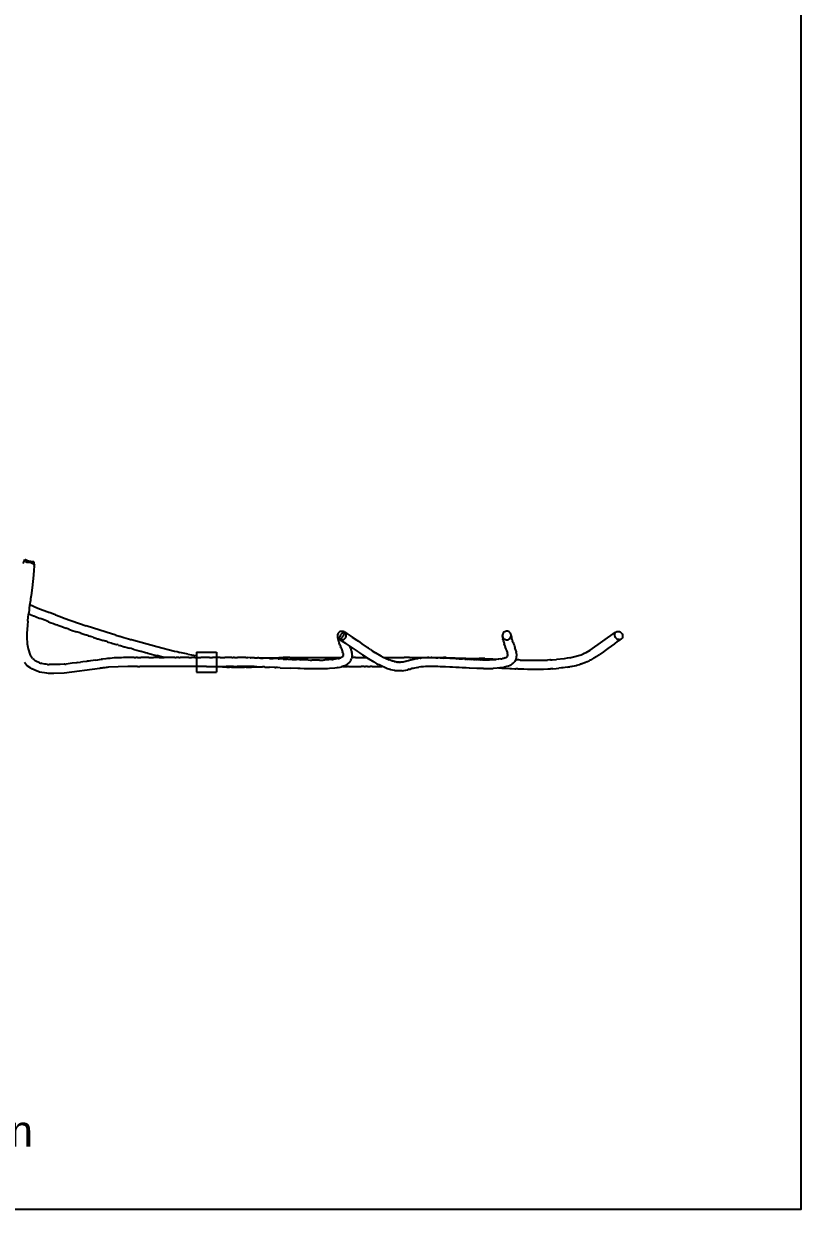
# Model space of a CAD drawing. Header units: millimetres. Extents: x -615 to -131, y -243 to 90.
# Drawn here: x -276.7 to -131.5, y -243.4 to -21.9 of the extents above; entities that cross this region are included whole.
import ezdxf

# ---------------------------------------------------------------- set-up
doc = ezdxf.new("R2010")
doc.units = ezdxf.units.MM
for name, color, linetype in [('BORDER', 7, 'Continuous'), ('HIDDEN', 8, 'Continuous'), ('TEXT', 5, 'Continuous'), ('VISIBLE', 7, 'Continuous')]:
    doc.layers.add(name, color=color, linetype=linetype)

msp = doc.modelspace()

# ---------------------------------------------------------------- linework, layer by layer
at = {"layer": 'BORDER'}
msp.add_lwpolyline([(-615.3, -243.41), (-131.5, -243.41), (-131.5, 89.89), (-615.3, 89.89)], close=True, dxfattribs=at)
at = {"layer": 'HIDDEN'}
for points in [[(-276.4, -122.41), (-276.42, -122.42)], [(-276.42, -122.42), (-276.42, -122.43)], [(-276.42, -122.43), (-276.41, -122.44)], [(-276.42, -122.43), (-276.42, -122.43)], [(-276.41, -122.44), (-276.35, -122.46)], [(-276.34, -122.4), (-276.4, -122.41)], [(-276.35, -122.46), (-276.26, -122.48)], [(-276.25, -122.39), (-276.34, -122.4)], [(-276.26, -122.48), (-276.14, -122.49)], [(-276.13, -122.39), (-276.25, -122.39)], [(-276.14, -122.49), (-275.99, -122.51)], [(-275.98, -122.39), (-276.13, -122.39)], [(-275.99, -122.51), (-275.83, -122.52)], [(-275.81, -122.39), (-275.98, -122.39)], [(-275.83, -122.52), (-275.65, -122.53)], [(-275.77, -122.39), (-275.81, -122.39)], [(-275.69, -122.41), (-275.73, -122.39)], [(-275.51, -122.5), (-275.69, -122.41)], [(-275.65, -122.53), (-275.47, -122.54)], [(-275.34, -122.58), (-275.51, -122.5)], [(-275.47, -122.54), (-275.3, -122.54)], [(-275.18, -122.66), (-275.34, -122.58)], [(-275.3, -122.54), (-275.14, -122.55)], [(-275.03, -122.73), (-275.18, -122.66)], [(-275.14, -122.55), (-275.01, -122.54)], [(-274.91, -122.8), (-275.03, -122.73)], [(-275.01, -122.54), (-274.9, -122.54)], [(-274.81, -122.84), (-274.91, -122.8)], [(-274.9, -122.54), (-274.82, -122.53)], [(-274.82, -122.53), (-274.78, -122.51)], [(-274.78, -122.86), (-274.81, -122.84)], [(-274.78, -122.51), (-274.78, -122.51)], [(-218.12, -136.23), (-218.12, -136.25)], [(-218.12, -136.25), (-218.1, -136.42)], [(-217.8, -136.84), (-217.65, -136.93)], [(-217.76, -136.9), (-217.7, -136.92)], [(-217.7, -136.92), (-217.62, -136.9)], [(-217.65, -136.93), (-217.48, -136.98)], [(-217.62, -136.9), (-217.53, -136.85)], [(-217.53, -136.85), (-217.43, -136.77)], [(-217.48, -136.98), (-217.39, -137)], [(-217.43, -136.77), (-217.32, -136.67)], [(-217.39, -137), (-217.3, -137)], [(-217.32, -136.67), (-217.21, -136.54)], [(-217.3, -137), (-217.13, -136.98)], [(-217.21, -136.54), (-217.11, -136.4)], [(-217.13, -136.98), (-216.96, -136.93)], [(-217.11, -136.4), (-217.01, -136.25)], [(-217.01, -136.25), (-216.93, -136.1)], [(-216.96, -136.93), (-216.8, -136.84)], [(-216.87, -135.55), (-216.93, -135.52)], [(-216.93, -136.1), (-216.86, -135.95)], [(-216.73, -135.65), (-216.87, -135.55)], [(-216.86, -135.95), (-216.82, -135.82)], [(-216.82, -135.55), (-216.84, -135.53)], [(-216.8, -135.61), (-216.82, -135.55)], [(-216.82, -135.82), (-216.8, -135.7)], [(-216.8, -135.7), (-216.8, -135.61)], [(-216.8, -136.84), (-216.67, -136.73)], [(-216.61, -135.78), (-216.73, -135.65)], [(-216.67, -136.73), (-216.57, -136.59)], [(-216.53, -135.93), (-216.61, -135.78)], [(-216.57, -136.59), (-216.51, -136.43)], [(-216.49, -136.09), (-216.53, -135.93)], [(-216.51, -136.43), (-216.48, -136.26)], [(-216.48, -136.2), (-216.49, -136.09)], [(-216.48, -136.26), (-216.48, -136.2)], [(-244.47, -139.3), (-240.73, -139.3)], [(-244.47, -139.3), (-244.47, -143.04)], [(-240.73, -139.3), (-240.73, -143.04)], [(-244.47, -140.34), (-244.47, -141.99)], [(-240.73, -140.34), (-240.73, -141.99)], [(-244.47, -143.04), (-240.73, -143.04)]]:
    msp.add_lwpolyline(points, dxfattribs=at)
at = {"layer": 'VISIBLE'}
for points in [[(-276.84, -122.78), (-276.7, -122.5)], [(-276.7, -122.5), (-276.49, -122.03)], [(-276.49, -122.03), (-276.49, -122.04)], [(-276.49, -122.04), (-276.49, -122.03)], [(-276.49, -122.04), (-276.45, -122.06)], [(-276.45, -122.05), (-276.49, -122.04)], [(-276.39, -122.08), (-276.45, -122.05)], [(-276.45, -122.06), (-276.38, -122.09)], [(-276.29, -122.12), (-276.39, -122.08)], [(-276.38, -122.09), (-276.28, -122.14)], [(-276.17, -122.18), (-276.29, -122.12)], [(-276.28, -122.14), (-276.15, -122.21)], [(-276.02, -122.25), (-276.17, -122.18)], [(-276.15, -122.21), (-276.01, -122.28)], [(-275.86, -122.33), (-276.02, -122.25)], [(-276.01, -122.28), (-275.84, -122.36)], [(-275.73, -122.39), (-275.86, -122.33)], [(-275.84, -122.36), (-275.67, -122.44)], [(-275.64, -122.4), (-275.77, -122.39)], [(-275.67, -122.44), (-275.49, -122.53)], [(-275.46, -122.41), (-275.64, -122.4)], [(-275.49, -122.53), (-275.32, -122.61)], [(-275.29, -122.42), (-275.46, -122.41)], [(-275.32, -122.61), (-275.16, -122.69)], [(-275.13, -122.43), (-275.29, -122.42)], [(-275.16, -122.69), (-275.03, -122.75)], [(-275, -122.45), (-275.13, -122.43)], [(-275.03, -122.75), (-274.92, -122.8)], [(-274.89, -122.47), (-275, -122.45)], [(-274.92, -122.8), (-274.82, -122.85)], [(-274.83, -124.02), (-274.9, -124.92)], [(-274.82, -122.48), (-274.89, -122.47)], [(-274.79, -123.27), (-274.83, -124.02)], [(-274.78, -122.5), (-274.82, -122.48)], [(-274.82, -122.85), (-274.75, -122.88)], [(-274.74, -122.96), (-274.79, -123.06)], [(-274.79, -123.06), (-274.79, -123.17)], [(-274.79, -123.27), (-274.79, -123.17)], [(-274.78, -122.51), (-274.78, -122.5)], [(-274.78, -122.86), (-274.78, -122.51)], [(-274.74, -122.88), (-274.78, -122.86)], [(-274.75, -122.88), (-274.71, -122.9)], [(-274.71, -122.9), (-274.74, -122.88)], [(-274.74, -122.96), (-274.71, -122.9)], [(-274.71, -122.9), (-274.71, -122.9)], [(-274.71, -122.9), (-274.71, -122.9)], [(-274.9, -124.92), (-275.16, -127.3)], [(-275.16, -127.3), (-275.36, -128.75)], [(-275.62, -130.6), (-275.68, -131.03)], [(-275.57, -130.29), (-275.62, -130.6)], [(-275.59, -130.43), (-274.07, -131.08)], [(-275.52, -129.89), (-275.57, -130.29)], [(-275.49, -129.72), (-275.52, -129.89)], [(-275.44, -129.35), (-275.49, -129.72)], [(-275.36, -128.75), (-275.44, -129.35)], [(-275.98, -133.51), (-275.89, -132.74)], [(-275.89, -132.74), (-275.8, -131.97)], [(-275.82, -132.14), (-275.61, -132.23)], [(-275.73, -131.44), (-275.8, -131.97)], [(-275.68, -131.03), (-275.73, -131.44)], [(-275.61, -132.23), (-275.5, -132.28)], [(-275.5, -132.28), (-274.92, -132.51)], [(-274.92, -132.51), (-274.81, -132.56)], [(-274.81, -132.56), (-274.52, -132.68)], [(-274.52, -132.68), (-274.4, -132.72)], [(-274.4, -132.72), (-273.82, -132.96)], [(-274.07, -131.08), (-271.89, -131.94)], [(-271.59, -132.06), (-271.89, -131.94)], [(-271.19, -132.21), (-271.59, -132.06)], [(-270.78, -132.36), (-271.19, -132.21)], [(-270.78, -132.36), (-269.95, -132.67)], [(-269.95, -132.67), (-269.15, -132.97)], [(-276.05, -134.3), (-276.13, -135.81)], [(-275.98, -133.51), (-276.05, -134.3)], [(-273.82, -132.96), (-273.6, -133.05)], [(-273.27, -133.18), (-273.6, -133.05)], [(-272.79, -133.36), (-273.27, -133.18)], [(-272.47, -133.49), (-272.79, -133.36)], [(-272.08, -133.63), (-272.47, -133.49)], [(-272.08, -133.63), (-271.58, -133.83)], [(-271.58, -133.83), (-271.14, -133.99)], [(-271.14, -133.99), (-270.91, -134.08)], [(-270.91, -134.08), (-270.58, -134.2)], [(-270.34, -134.29), (-270.58, -134.2)], [(-270.34, -134.29), (-269.78, -134.49)], [(-269.78, -134.49), (-269.3, -134.67)], [(-269.3, -134.67), (-268.88, -134.82)], [(-269.15, -132.97), (-265.05, -134.39)], [(-268.3, -135.02), (-268.88, -134.82)], [(-268.3, -135.02), (-267.65, -135.25)], [(-261.32, -135.6), (-265.05, -134.39)], [(-276.13, -135.81), (-276.14, -136.54)], [(-276.14, -136.54), (-276.07, -137.78)], [(-267.65, -135.25), (-266.88, -135.52)], [(-266.42, -135.67), (-266.88, -135.52)], [(-266.09, -135.79), (-266.42, -135.67)], [(-266.09, -135.79), (-265.53, -135.97)], [(-265.53, -135.97), (-265.21, -136.08)], [(-264.64, -136.27), (-265.21, -136.08)], [(-264.64, -136.27), (-264.44, -136.33)], [(-264.23, -136.4), (-264.44, -136.33)], [(-263.84, -136.53), (-264.23, -136.4)], [(-263.74, -136.56), (-263.84, -136.53)], [(-263.74, -136.56), (-263.64, -136.59)], [(-263.64, -136.59), (-263.24, -136.72)], [(-263.24, -136.72), (-263.14, -136.75)], [(-263.14, -136.75), (-262.94, -136.82)], [(-262.94, -136.82), (-262.85, -136.85)], [(-262.85, -136.85), (-262.26, -137.03)], [(-262.26, -137.03), (-261.9, -137.14)], [(-261.5, -137.27), (-261.9, -137.14)], [(-261.41, -137.29), (-261.5, -137.27)], [(-261.11, -137.39), (-261.41, -137.29)], [(-259.51, -136.14), (-261.32, -135.6)], [(-259.51, -136.14), (-258.88, -136.33)], [(-258.88, -136.33), (-258.78, -136.36)], [(-258.78, -136.36), (-258.06, -136.57)], [(-258.06, -136.57), (-257.17, -136.82)], [(-257.17, -136.82), (-256.78, -136.93)], [(-256.78, -136.93), (-256.59, -136.98)], [(-256.59, -136.98), (-251.89, -138.24)], [(-218.11, -136.08), (-218.12, -136.23)], [(-218.12, -136.23), (-218.11, -136.51)], [(-218.06, -135.92), (-218.11, -136.08)], [(-218.11, -136.51), (-218.05, -136.86)], [(-218.1, -136.42), (-218.03, -136.58)], [(-217.98, -135.77), (-218.06, -135.92)], [(-218.05, -136.86), (-218, -137.06)], [(-218.03, -136.58), (-217.93, -136.72)], [(-218, -137.06), (-217.93, -137.32)], [(-217.86, -135.64), (-217.98, -135.77)], [(-217.93, -136.72), (-217.8, -136.84)], [(-217.93, -137.32), (-217.83, -137.59)], [(-217.72, -135.54), (-217.86, -135.64)], [(-217.8, -136.67), (-217.81, -136.78)], [(-217.81, -136.78), (-217.79, -136.85)], [(-217.76, -136.55), (-217.8, -136.67)], [(-217.8, -136.84), (-217.8, -136.84)], [(-217.79, -136.85), (-217.78, -136.88)], [(-217.78, -136.88), (-217.76, -136.9)], [(-217.71, -136.4), (-217.76, -136.55)], [(-217.76, -136.9), (-217.76, -136.9)], [(-217.75, -136.91), (-217.76, -136.9)], [(-217.74, -136.93), (-217.75, -136.91)], [(-217.74, -136.93), (-216.64, -137.64)], [(-217.56, -135.47), (-217.72, -135.54)], [(-217.63, -136.25), (-217.71, -136.4)], [(-217.54, -136.1), (-217.63, -136.25)], [(-217.38, -135.44), (-217.56, -135.47)], [(-217.44, -135.96), (-217.54, -136.1)], [(-217.33, -135.82), (-217.44, -135.96)], [(-217.21, -135.44), (-217.38, -135.44)], [(-217.22, -135.71), (-217.33, -135.82)], [(-217.12, -135.61), (-217.22, -135.71)], [(-217.03, -135.47), (-217.21, -135.44)], [(-217.02, -135.55), (-217.12, -135.61)], [(-216.93, -135.52), (-217.03, -135.47)], [(-216.94, -135.52), (-217.02, -135.55)], [(-216.87, -135.52), (-216.94, -135.52)], [(-216.84, -135.53), (-216.87, -135.52)], [(-216.84, -135.53), (-216.37, -135.84)], [(-216.37, -135.84), (-216.02, -136.07)], [(-216.02, -136.07), (-215.64, -136.33)], [(-215.64, -136.33), (-215.37, -136.51)], [(-215.37, -136.51), (-214.5, -137.1)], [(-214.5, -137.1), (-214.22, -137.3)], [(-214.22, -137.3), (-213.97, -137.47)], [(-187.31, -136.06), (-187.32, -136.24)], [(-187.32, -136.24), (-187.3, -136.4)], [(-187.32, -136.41), (-187.32, -136.24)], [(-187.32, -136.41), (-187.28, -136.71)], [(-187.25, -135.9), (-187.31, -136.06)], [(-187.3, -136.4), (-187.25, -136.56)], [(-187.28, -136.71), (-187.27, -136.77)], [(-187.27, -136.77), (-187.23, -136.96)], [(-187.16, -135.75), (-187.25, -135.9)], [(-187.25, -136.56), (-187.15, -136.71)], [(-187.21, -137.04), (-187.23, -136.96)], [(-187.21, -137.04), (-187.2, -137.09)], [(-187.2, -137.09), (-187.16, -137.26)], [(-187.04, -135.62), (-187.16, -135.75)], [(-187.14, -137.33), (-187.16, -137.26)], [(-187.15, -136.71), (-187.03, -136.83)], [(-186.89, -135.52), (-187.04, -135.62)], [(-187.03, -136.83), (-186.88, -136.92)], [(-186.73, -135.46), (-186.89, -135.52)], [(-186.88, -136.92), (-186.72, -136.98)], [(-186.55, -135.43), (-186.73, -135.46)], [(-186.72, -136.98), (-186.54, -137.01)], [(-186.37, -135.43), (-186.55, -135.43)], [(-186.54, -137.01), (-186.36, -137)], [(-186.2, -135.47), (-186.37, -135.43)], [(-186.36, -137), (-186.19, -136.95)], [(-186.04, -135.55), (-186.2, -135.47)], [(-186.19, -136.95), (-186.11, -136.91)], [(-186.11, -136.91), (-186.03, -136.86)], [(-185.91, -135.66), (-186.04, -135.55)], [(-186.03, -136.86), (-185.9, -136.75)], [(-185.8, -135.79), (-185.91, -135.66)], [(-185.9, -136.75), (-185.79, -136.61)], [(-185.72, -135.94), (-185.8, -135.79)], [(-185.79, -136.61), (-185.72, -136.45)], [(-185.68, -136.11), (-185.72, -135.94)], [(-185.72, -136.45), (-185.68, -136.28)], [(-185.68, -136.2), (-185.68, -136.11)], [(-185.68, -136.28), (-185.68, -136.2)], [(-185.68, -136.22), (-185.68, -136.2)], [(-185.68, -136.22), (-185.67, -136.34)], [(-185.67, -136.34), (-185.65, -136.48)], [(-185.65, -136.48), (-185.63, -136.6)], [(-185.65, -136.48), (-185.65, -136.48)], [(-185.63, -136.6), (-185.54, -136.93)], [(-185.54, -136.93), (-185.43, -137.23)], [(-185.38, -137.39), (-185.43, -137.23)], [(-170.95, -138.97), (-166.2, -135.62)], [(-166.34, -136.09), (-166.32, -135.93)], [(-166.32, -136.26), (-166.34, -136.09)], [(-166.32, -135.93), (-166.27, -135.78)], [(-166.27, -136.43), (-166.32, -136.26)], [(-166.27, -135.78), (-166.18, -135.66)], [(-166.19, -136.59), (-166.27, -136.43)], [(-166.2, -135.62), (-166.17, -135.6)], [(-166.08, -136.73), (-166.19, -136.59)], [(-166.18, -135.66), (-166.14, -135.6)], [(-166.17, -135.6), (-166.14, -135.58)], [(-166.14, -135.6), (-166.08, -135.54)], [(-166.14, -135.58), (-166.11, -135.56)], [(-166.11, -135.56), (-166.05, -135.52)], [(-166.08, -135.54), (-166.05, -135.52)], [(-165.94, -136.84), (-166.08, -136.73)], [(-166.05, -135.52), (-165.95, -135.47)], [(-165.95, -135.47), (-165.8, -135.44)], [(-165.79, -136.93), (-165.94, -136.84)], [(-165.6, -137.19), (-165.93, -137.42)], [(-165.8, -135.44), (-165.64, -135.44)], [(-165.64, -136.98), (-165.79, -136.93)], [(-165.64, -135.44), (-165.48, -135.47)], [(-165.48, -137), (-165.64, -136.98)], [(-165.6, -137.19), (-165.34, -137.03)], [(-165.48, -135.47), (-165.33, -135.54)], [(-165.32, -136.98), (-165.48, -137)], [(-165.34, -137.03), (-165.15, -136.91)], [(-165.33, -135.54), (-165.19, -135.65)], [(-165.18, -136.93), (-165.32, -136.98)], [(-165.19, -135.65), (-165.06, -135.78)], [(-165.15, -136.91), (-165.18, -136.93)], [(-165.06, -136.84), (-165.15, -136.91)], [(-165.06, -135.78), (-164.97, -135.92)], [(-164.96, -136.72), (-165.06, -136.84)], [(-164.97, -135.92), (-164.9, -136.09)], [(-164.9, -136.58), (-164.96, -136.72)], [(-164.9, -136.09), (-164.86, -136.26)], [(-164.86, -136.42), (-164.9, -136.58)], [(-164.86, -136.26), (-164.86, -136.42)], [(-276.07, -137.78), (-275.92, -138.72)], [(-275.92, -138.72), (-275.52, -139.89)], [(-261.11, -137.39), (-260.94, -137.44)], [(-260.94, -137.44), (-260.42, -137.59)], [(-260.42, -137.59), (-260.26, -137.64)], [(-260.26, -137.64), (-259.62, -137.83)], [(-259.62, -137.83), (-259.4, -137.9)], [(-259.4, -137.9), (-259.34, -137.91)], [(-259.15, -137.97), (-259.34, -137.91)], [(-259.06, -137.99), (-259.15, -137.97)], [(-259.06, -137.99), (-258.79, -138.07)], [(-258.79, -138.07), (-258.68, -138.1)], [(-258.68, -138.1), (-257.95, -138.31)], [(-257.95, -138.31), (-257.83, -138.34)], [(-257.83, -138.34), (-257.38, -138.47)], [(-257.38, -138.47), (-257.23, -138.51)], [(-257.23, -138.51), (-256.91, -138.6)], [(-256.68, -138.66), (-256.91, -138.6)], [(-256.36, -138.75), (-256.68, -138.66)], [(-256.15, -138.81), (-256.36, -138.75)], [(-256.15, -138.81), (-255.58, -138.96)], [(-255.58, -138.96), (-255.14, -139.08)], [(-255.14, -139.08), (-254.93, -139.14)], [(-254.93, -139.14), (-254.8, -139.17)], [(-254.8, -139.17), (-253.99, -139.39)], [(-253.99, -139.39), (-253.7, -139.47)], [(-253.7, -139.47), (-253.55, -139.51)], [(-253.55, -139.51), (-253.14, -139.62)], [(-251.89, -138.24), (-248.59, -139.11)], [(-248.59, -139.11), (-248.08, -139.23)], [(-248.08, -139.23), (-247.57, -139.36)], [(-246.35, -139.63), (-247.57, -139.36)], [(-244.47, -139.3), (-240.73, -139.3)], [(-244.47, -139.3), (-244.47, -140.34)], [(-240.73, -139.3), (-240.73, -140.34)], [(-217.69, -137.96), (-217.83, -137.59)], [(-217.69, -137.96), (-217.64, -138.07)], [(-217.64, -138.07), (-217.63, -138.11)], [(-217.63, -138.11), (-217.55, -138.29)], [(-217.55, -138.29), (-217.54, -138.31)], [(-217.54, -138.31), (-217.54, -138.32)], [(-217.48, -138.45), (-217.54, -138.32)], [(-217.48, -138.45), (-217.42, -138.6)], [(-217.42, -138.6), (-217.31, -138.88)], [(-217.31, -138.88), (-217.24, -139.06)], [(-217.24, -139.06), (-217.16, -139.28)], [(-217.11, -139.48), (-217.16, -139.28)], [(-217.11, -139.48), (-217.1, -139.51)], [(-217.1, -139.51), (-217.08, -139.59)], [(-214.23, -139.29), (-216.64, -137.64)], [(-215.73, -138.39), (-215.8, -138.22)], [(-215.69, -138.49), (-215.73, -138.39)], [(-215.64, -138.64), (-215.69, -138.49)], [(-215.64, -138.64), (-215.58, -138.8)], [(-215.49, -139.15), (-215.58, -138.8)], [(-215.49, -139.15), (-215.48, -139.18)], [(-215.48, -139.18), (-215.44, -139.4)], [(-215.43, -139.46), (-215.44, -139.4)], [(-215.43, -139.46), (-215.42, -139.53)], [(-215.41, -139.64), (-215.42, -139.53)], [(-214.23, -139.29), (-214.23, -139.29)], [(-214.22, -139.3), (-214.23, -139.29)], [(-214.22, -139.3), (-214.22, -139.3)], [(-214.22, -139.3), (-214.22, -139.3)], [(-214.21, -139.31), (-214.22, -139.3)], [(-214.2, -139.32), (-214.21, -139.31)], [(-214.2, -139.32), (-213.43, -139.83)], [(-213.97, -137.47), (-213.55, -137.76)], [(-213.55, -137.76), (-212.57, -138.43)], [(-212.33, -138.59), (-212.57, -138.43)], [(-211.98, -138.82), (-212.33, -138.59)], [(-211.98, -138.82), (-211.62, -139.05)], [(-211.62, -139.05), (-211.14, -139.36)], [(-211.14, -139.36), (-211.11, -139.38)], [(-211.11, -139.38), (-210.04, -140.01)], [(-187.14, -137.33), (-187.02, -137.69)], [(-187.02, -137.69), (-186.98, -137.79)], [(-186.88, -138.07), (-186.98, -137.79)], [(-186.85, -138.14), (-186.88, -138.07)], [(-186.85, -138.14), (-186.78, -138.32)], [(-186.74, -138.43), (-186.78, -138.32)], [(-186.62, -138.75), (-186.74, -138.43)], [(-186.52, -139.04), (-186.62, -138.75)], [(-186.5, -139.11), (-186.52, -139.04)], [(-186.5, -139.11), (-186.37, -139.57)], [(-185.33, -137.5), (-185.38, -137.39)], [(-185.33, -137.5), (-185.26, -137.69)], [(-185.26, -137.69), (-185.22, -137.8)], [(-185.22, -137.8), (-185.08, -138.16)], [(-185.08, -138.16), (-184.97, -138.48)], [(-184.78, -139.14), (-184.97, -138.48)], [(-184.78, -139.14), (-184.74, -139.37)], [(-184.7, -139.65), (-184.74, -139.37)], [(-172.06, -139.56), (-171.96, -139.52)], [(-171.96, -139.52), (-171.84, -139.46)], [(-171.84, -139.46), (-171.74, -139.41)], [(-171.74, -139.41), (-171.7, -139.39)], [(-171.7, -139.39), (-170.95, -138.97)], [(-168.44, -139.25), (-169.23, -139.82)], [(-168.14, -139.04), (-168.44, -139.25)], [(-167.63, -138.65), (-168.14, -139.04)], [(-166.99, -138.18), (-167.63, -138.65)], [(-166.4, -137.74), (-166.99, -138.18)], [(-166.25, -137.64), (-166.4, -137.74)], [(-165.93, -137.42), (-166.25, -137.64)], [(-276.2, -141.73), (-276.56, -141.27)], [(-276.15, -141.78), (-276.2, -141.73)], [(-275.13, -140.46), (-275.52, -139.89)], [(-275.1, -140.5), (-275.13, -140.46)], [(-275.1, -140.5), (-274.87, -140.71)], [(-274.57, -140.93), (-274.87, -140.71)], [(-274.48, -140.98), (-274.57, -140.93)], [(-274.23, -141.12), (-274.48, -140.98)], [(-274.05, -141.2), (-274.23, -141.12)], [(-273.78, -141.31), (-274.05, -141.2)], [(-273.78, -141.31), (-273.6, -141.37)], [(-273.6, -141.37), (-273.53, -141.39)], [(-273.4, -141.43), (-273.53, -141.39)], [(-273.07, -141.51), (-273.4, -141.43)], [(-272.81, -141.55), (-273.07, -141.51)], [(-272.56, -141.59), (-272.81, -141.55)], [(-272.3, -141.62), (-272.56, -141.59)], [(-272.3, -141.62), (-272.1, -141.63)], [(-272.1, -141.63), (-272, -141.64)], [(-271.65, -141.66), (-272, -141.64)], [(-271.45, -141.66), (-271.65, -141.66)], [(-271.05, -141.66), (-271.45, -141.66)], [(-270.33, -141.65), (-271.05, -141.66)], [(-269.95, -141.63), (-270.33, -141.65)], [(-269.19, -141.58), (-269.95, -141.63)], [(-269.05, -141.56), (-269.19, -141.58)], [(-269.05, -141.56), (-268.79, -141.54)], [(-267.65, -141.41), (-268.79, -141.54)], [(-266.9, -141.32), (-267.65, -141.41)], [(-266.61, -141.28), (-266.9, -141.32)], [(-266.61, -141.28), (-266.15, -141.21)], [(-265.71, -141.15), (-266.15, -141.21)], [(-264.94, -141.04), (-265.71, -141.15)], [(-264.8, -141.02), (-264.94, -141.04)], [(-264.58, -140.99), (-264.8, -141.02)], [(-264.26, -140.94), (-264.58, -140.99)], [(-263.78, -140.87), (-264.26, -140.94)], [(-263.24, -140.8), (-263.78, -140.87)], [(-263.24, -140.8), (-262.23, -140.66)], [(-262.15, -140.65), (-262.23, -140.66)], [(-262.15, -140.65), (-261.99, -140.63)], [(-261.41, -140.56), (-261.99, -140.63)], [(-261.06, -140.52), (-261.41, -140.56)], [(-260.59, -140.48), (-261.06, -140.52)], [(-259.83, -140.41), (-260.59, -140.48)], [(-259, -140.37), (-259.83, -140.41)], [(-258.48, -140.36), (-259, -140.37)], [(-258.1, -140.35), (-258.48, -140.36)], [(-257.42, -140.34), (-258.1, -140.35)], [(-257.3, -140.34), (-257.42, -140.34)], [(-257.24, -140.34), (-257.3, -140.34)], [(-257.08, -140.34), (-257.24, -140.34)], [(-256.65, -140.34), (-257.08, -140.34)], [(-256.47, -140.34), (-256.65, -140.34)], [(-256.1, -140.34), (-256.47, -140.34)], [(-256.1, -140.34), (-255.78, -140.34)], [(-255.49, -140.34), (-255.78, -140.34)], [(-255.49, -140.34), (-255.08, -140.34)], [(-255.08, -140.34), (-254.86, -140.34)], [(-254.45, -140.34), (-254.86, -140.34)], [(-254.27, -140.34), (-254.45, -140.34)], [(-254.16, -140.34), (-254.27, -140.34)], [(-253.9, -140.34), (-254.16, -140.34)], [(-253.58, -140.34), (-253.9, -140.34)], [(-253.33, -140.34), (-253.58, -140.34)], [(-253.33, -140.34), (-253.11, -140.34)], [(-253.14, -139.62), (-252.16, -139.87)], [(-253.11, -140.34), (-252.79, -140.34)], [(-252.79, -140.34), (-252.47, -140.34)], [(-252.01, -140.34), (-252.47, -140.34)], [(-252.16, -139.87), (-251.8, -139.97)], [(-251.45, -140.34), (-252.01, -140.34)], [(-251.41, -140.08), (-251.8, -139.97)], [(-251.45, -140.34), (-250.52, -140.34)], [(-250.41, -140.34), (-251.41, -140.08)], [(-250.31, -140.34), (-250.52, -140.34)], [(-250.19, -140.34), (-250.31, -140.34)], [(-249.78, -140.34), (-250.19, -140.34)], [(-249.11, -140.34), (-249.78, -140.34)], [(-248.95, -140.34), (-249.11, -140.34)], [(-248.69, -140.34), (-248.95, -140.34)], [(-248.53, -140.34), (-248.69, -140.34)], [(-248.53, -140.34), (-248.27, -140.34)], [(-248.14, -140.34), (-248.27, -140.34)], [(-247.92, -140.34), (-248.14, -140.34)], [(-247.76, -140.34), (-247.92, -140.34)], [(-247.76, -140.34), (-247.5, -140.34)], [(-247.09, -140.34), (-247.5, -140.34)], [(-246.83, -140.34), (-247.09, -140.34)], [(-246.52, -140.34), (-246.83, -140.34)], [(-246.03, -140.34), (-246.52, -140.34)], [(-246.08, -139.69), (-246.35, -139.63)], [(-246.08, -139.69), (-245.42, -139.82)], [(-245.87, -140.34), (-246.03, -140.34)], [(-245.87, -140.34), (-245.37, -140.34)], [(-245.42, -139.82), (-244.96, -139.9)], [(-245.21, -140.34), (-245.37, -140.34)], [(-244.77, -140.34), (-245.21, -140.34)], [(-244.96, -139.9), (-244.47, -139.97)], [(-244.77, -140.34), (-244.49, -140.34)], [(-244.49, -140.34), (-244.22, -140.34)], [(-244.22, -140.34), (-243.77, -140.34)], [(-243.77, -140.34), (-243.63, -140.34)], [(-243.18, -140.34), (-243.63, -140.34)], [(-243.04, -140.34), (-243.18, -140.34)], [(-242.75, -140.34), (-243.04, -140.34)], [(-242.26, -140.34), (-242.75, -140.34)], [(-242.05, -140.34), (-242.26, -140.34)], [(-242.05, -140.34), (-241.56, -140.34)], [(-241.56, -140.34), (-241.48, -140.34)], [(-241.38, -140.34), (-241.48, -140.34)], [(-241.2, -140.34), (-241.38, -140.34)], [(-240.92, -140.34), (-241.2, -140.34)], [(-240.57, -140.34), (-240.92, -140.34)], [(-240.29, -140.34), (-240.57, -140.34)], [(-240.05, -140.34), (-240.29, -140.34)], [(-240.05, -140.34), (-239.65, -140.34)], [(-239.65, -140.34), (-239.46, -140.34)], [(-239.46, -140.34), (-239.16, -140.34)], [(-239.01, -140.34), (-239.16, -140.34)], [(-238.5, -140.34), (-239.01, -140.34)], [(-238.36, -140.34), (-238.5, -140.34)], [(-237.85, -140.34), (-238.36, -140.34)], [(-237.85, -140.34), (-237.58, -140.34)], [(-237.36, -140.34), (-237.58, -140.34)], [(-237.36, -140.34), (-236.87, -140.34)], [(-236.87, -140.34), (-236.8, -140.34)], [(-236.57, -140.34), (-236.8, -140.34)], [(-236.21, -140.34), (-236.57, -140.34)], [(-235.94, -140.34), (-236.21, -140.34)], [(-235.62, -140.35), (-235.94, -140.34)], [(-235.34, -140.35), (-235.62, -140.35)], [(-235.24, -140.35), (-235.34, -140.35)], [(-235.24, -140.35), (-235.06, -140.35)], [(-235.06, -140.35), (-234.84, -140.35)], [(-234.43, -140.36), (-234.84, -140.35)], [(-234.39, -140.36), (-234.43, -140.36)], [(-234.39, -140.36), (-234.31, -140.36)], [(-234.14, -140.37), (-234.31, -140.36)], [(-233.82, -140.37), (-234.14, -140.37)], [(-233.6, -140.38), (-233.82, -140.37)], [(-233.6, -140.38), (-233.07, -140.4)], [(-232.83, -140.4), (-233.07, -140.4)], [(-232.83, -140.4), (-232.5, -140.42)], [(-232.67, -140.41), (-231.67, -140.39)], [(-232.5, -140.42), (-232.17, -140.43)], [(-232.17, -140.43), (-232.06, -140.43)], [(-232.06, -140.43), (-231.98, -140.44)], [(-231.88, -140.44), (-231.98, -140.44)], [(-231.45, -140.46), (-231.88, -140.44)], [(-231.67, -140.39), (-229.08, -140.34)], [(-230.8, -140.49), (-231.45, -140.46)], [(-230.8, -140.49), (-230.16, -140.52)], [(-229.73, -140.54), (-230.16, -140.52)], [(-229.22, -140.56), (-229.73, -140.54)], [(-229.22, -140.56), (-228.99, -140.57)], [(-229.08, -140.34), (-228.84, -140.34)], [(-228.76, -140.58), (-228.99, -140.57)], [(-228.84, -140.34), (-228.29, -140.33)], [(-228.25, -140.61), (-228.76, -140.58)], [(-227.78, -140.33), (-228.29, -140.33)], [(-228.25, -140.61), (-228.14, -140.61)], [(-228.14, -140.61), (-227.5, -140.64)], [(-227.03, -140.33), (-227.78, -140.33)], [(-227.42, -140.65), (-227.5, -140.64)], [(-227.35, -140.65), (-227.42, -140.65)], [(-227.35, -140.65), (-226.6, -140.68)], [(-227.03, -140.33), (-226.63, -140.32)], [(-226.63, -140.32), (-224.99, -140.33)], [(-226.6, -140.68), (-225.8, -140.72)], [(-225.16, -140.74), (-225.8, -140.72)], [(-225.16, -140.74), (-225.07, -140.75)], [(-224.45, -140.77), (-225.07, -140.75)], [(-224.99, -140.33), (-224.52, -140.33)], [(-224.52, -140.33), (-221.43, -140.34)], [(-224.33, -140.77), (-224.45, -140.77)], [(-223.89, -140.78), (-224.33, -140.77)], [(-223.63, -140.79), (-223.89, -140.78)], [(-223.63, -140.79), (-223.24, -140.8)], [(-223.24, -140.8), (-222.94, -140.8)], [(-222.85, -140.81), (-222.94, -140.8)], [(-222.45, -140.81), (-222.85, -140.81)], [(-222.21, -140.81), (-222.45, -140.81)], [(-221.88, -140.81), (-222.21, -140.81)], [(-221.48, -140.81), (-221.88, -140.81)], [(-221.48, -140.81), (-221.34, -140.81)], [(-221.43, -140.34), (-217.47, -140.34)], [(-221.34, -140.81), (-220.96, -140.8)], [(-220.96, -140.8), (-220.83, -140.8)], [(-220.83, -140.8), (-220.7, -140.79)], [(-220.7, -140.79), (-220.51, -140.79)], [(-220.27, -140.78), (-220.51, -140.79)], [(-219.95, -140.76), (-220.27, -140.78)], [(-219.72, -140.75), (-219.95, -140.76)], [(-219.36, -140.72), (-219.72, -140.75)], [(-219.15, -140.7), (-219.36, -140.72)], [(-219.15, -140.7), (-219.02, -140.68)], [(-219.02, -140.68), (-218.9, -140.67)], [(-218.83, -140.66), (-218.9, -140.67)], [(-218.53, -140.62), (-218.83, -140.66)], [(-218.33, -140.59), (-218.53, -140.62)], [(-218.04, -140.53), (-218.33, -140.59)], [(-218.04, -140.53), (-217.84, -140.48)], [(-217.84, -140.48), (-217.72, -140.44)], [(-217.72, -140.44), (-217.59, -140.4)], [(-217.49, -140.36), (-217.59, -140.4)], [(-217.43, -140.33), (-217.49, -140.36)], [(-217.39, -140.31), (-217.43, -140.33)], [(-217.39, -140.31), (-217.32, -140.27)], [(-217.27, -140.24), (-217.32, -140.27)], [(-217.16, -140.15), (-217.27, -140.24)], [(-217.16, -140.15), (-217.14, -140.13)], [(-217.14, -140.13), (-217.12, -140.1)], [(-217.12, -140.1), (-217.1, -140.07)], [(-217.1, -140.07), (-217.09, -140.06)], [(-217.08, -140.03), (-217.09, -140.05)], [(-217.09, -140.06), (-217.09, -140.05)], [(-217.08, -139.59), (-217.08, -139.63)], [(-217.08, -139.63), (-217.06, -139.71)], [(-217.08, -140.03), (-217.07, -140.01)], [(-217.08, -140.03), (-217.08, -140.03)], [(-217.06, -139.99), (-217.07, -140.01)], [(-217.06, -139.71), (-217.06, -139.73)], [(-217.06, -139.73), (-217.06, -139.76)], [(-217.06, -139.76), (-217.05, -139.85)], [(-217.05, -139.92), (-217.06, -139.98)], [(-217.06, -139.98), (-217.06, -139.99)], [(-217.05, -139.88), (-217.05, -139.85)], [(-217.05, -139.92), (-217.05, -139.88)], [(-216.83, -141.87), (-216.58, -141.74)], [(-216.32, -141.58), (-216.58, -141.74)], [(-216.23, -141.52), (-216.32, -141.58)], [(-215.92, -141.24), (-216.23, -141.52)], [(-215.92, -141.24), (-215.83, -141.13)], [(-215.83, -141.13), (-215.71, -140.96)], [(-215.63, -140.83), (-215.71, -140.96)], [(-215.63, -140.83), (-215.52, -140.57)], [(-215.45, -140.33), (-215.52, -140.57)], [(-215.43, -140.22), (-215.45, -140.33)], [(-214.75, -140.34), (-215.45, -140.34)], [(-215.4, -139.9), (-215.43, -140.22)], [(-215.4, -139.79), (-215.41, -139.64)], [(-215.4, -139.9), (-215.4, -139.79)], [(-214.75, -140.34), (-214.38, -140.34)], [(-214.38, -140.34), (-213.11, -140.34)], [(-213.43, -139.83), (-212.38, -140.52)], [(-213.11, -140.34), (-212.66, -140.34)], [(-212.38, -140.52), (-211.36, -141.15)], [(-211.36, -141.15), (-210.77, -141.49)], [(-210.77, -141.49), (-210.54, -141.61)], [(-210.34, -141.72), (-210.54, -141.61)], [(-210.34, -141.72), (-210.34, -141.72)], [(-210.34, -141.72), (-210.34, -141.72)], [(-209.86, -141.95), (-210.34, -141.72)], [(-210.04, -140.01), (-209.58, -140.25)], [(-209.58, -140.25), (-209.14, -140.47)], [(-209.4, -140.34), (-207.16, -140.34)], [(-209.14, -140.47), (-208.45, -140.77)], [(-207.96, -140.95), (-208.45, -140.77)], [(-207.96, -140.95), (-207.93, -140.96)], [(-207.91, -140.97), (-207.93, -140.96)], [(-207.78, -141.01), (-207.91, -140.97)], [(-207.72, -141.03), (-207.78, -141.01)], [(-207.72, -141.03), (-207.7, -141.03)], [(-207.68, -141.03), (-207.7, -141.03)], [(-207.62, -141.05), (-207.68, -141.03)], [(-207.54, -141.07), (-207.62, -141.05)], [(-207.54, -141.07), (-207.5, -141.08)], [(-207.42, -141.1), (-207.5, -141.08)], [(-207.42, -141.1), (-207.33, -141.12)], [(-207.3, -141.13), (-207.33, -141.12)], [(-207.29, -141.13), (-207.3, -141.13)], [(-207.24, -141.14), (-207.29, -141.13)], [(-207.17, -141.15), (-207.24, -141.14)], [(-207.17, -141.15), (-207.12, -141.16)], [(-207.16, -140.34), (-206.8, -140.34)], [(-207.07, -141.17), (-207.12, -141.16)], [(-207.07, -141.17), (-207, -141.17)], [(-206.96, -141.18), (-207, -141.17)], [(-206.93, -141.18), (-206.96, -141.18)], [(-206.91, -141.18), (-206.93, -141.18)], [(-206.87, -141.19), (-206.91, -141.18)], [(-206.87, -141.19), (-206.79, -141.19)], [(-206.8, -140.34), (-206.27, -140.34)], [(-206.76, -141.19), (-206.79, -141.19)], [(-206.71, -141.19), (-206.76, -141.19)], [(-206.67, -141.2), (-206.71, -141.19)], [(-206.64, -141.2), (-206.67, -141.2)], [(-206.64, -141.2), (-206.59, -141.2)], [(-206.57, -141.19), (-206.59, -141.2)], [(-206.57, -141.19), (-206.48, -141.19)], [(-206.46, -141.19), (-206.48, -141.19)], [(-206.46, -141.19), (-206.43, -141.19)], [(-206.43, -141.19), (-206.41, -141.19)], [(-206.41, -141.19), (-206.41, -141.19)], [(-206.38, -141.19), (-206.41, -141.19)], [(-206.34, -141.18), (-206.38, -141.19)], [(-206.34, -141.18), (-206.17, -141.16)], [(-206.27, -140.34), (-205.69, -140.34)], [(-206.17, -141.16), (-206.09, -141.15)], [(-206.09, -141.15), (-205.93, -141.12)], [(-205.93, -141.12), (-205.87, -141.11)], [(-205.87, -141.11), (-205.69, -141.07)], [(-205.19, -140.34), (-205.69, -140.34)], [(-205.69, -141.07), (-205.67, -141.07)], [(-205.67, -141.07), (-205.42, -141.01)], [(-205.42, -141.01), (-205.35, -140.99)], [(-205.35, -140.99), (-205.2, -140.95)], [(-205.2, -140.95), (-205.09, -140.92)], [(-204.7, -140.34), (-205.19, -140.34)], [(-205.09, -140.92), (-204.85, -140.86)], [(-204.85, -140.86), (-204.74, -140.83)], [(-204.74, -140.83), (-204.67, -140.81)], [(-204.7, -140.34), (-203.07, -140.33)], [(-204.67, -140.81), (-204.48, -140.77)], [(-204.48, -140.77), (-204.34, -140.73)], [(-204.34, -140.73), (-203.86, -140.63)], [(-203.86, -140.63), (-203.67, -140.59)], [(-203.67, -140.59), (-203.36, -140.54)], [(-203.36, -140.54), (-203.25, -140.52)], [(-203.25, -140.52), (-203.04, -140.49)], [(-203.07, -140.33), (-201.12, -140.33)], [(-202.7, -140.44), (-203.04, -140.49)], [(-202.67, -140.44), (-202.7, -140.44)], [(-202.67, -140.44), (-202.56, -140.43)], [(-202.56, -140.43), (-202.54, -140.43)], [(-202.54, -140.43), (-202.53, -140.43)], [(-202.45, -140.42), (-202.53, -140.43)], [(-202.36, -140.41), (-202.45, -140.42)], [(-201.36, -140.35), (-202.36, -140.41)], [(-201.32, -140.35), (-201.36, -140.35)], [(-201.32, -140.35), (-201.18, -140.35)], [(-201.05, -140.34), (-201.18, -140.35)], [(-201.12, -140.33), (-198.35, -140.34)], [(-201.05, -140.34), (-200.61, -140.34)], [(-200.48, -140.35), (-200.61, -140.34)], [(-200.48, -140.35), (-199.81, -140.36)], [(-199.68, -140.36), (-199.81, -140.36)], [(-199.68, -140.36), (-199.45, -140.37)], [(-199.45, -140.37), (-199.37, -140.37)], [(-199.13, -140.38), (-199.37, -140.37)], [(-199.04, -140.38), (-199.13, -140.38)], [(-198.92, -140.39), (-199.04, -140.38)], [(-198.92, -140.39), (-198.24, -140.42)], [(-198.17, -140.35), (-198.35, -140.34)], [(-198.12, -140.43), (-198.24, -140.42)], [(-197.81, -140.35), (-198.17, -140.35)], [(-197.7, -140.45), (-198.12, -140.43)], [(-197.81, -140.35), (-197.06, -140.36)], [(-197.54, -140.46), (-197.7, -140.45)], [(-197.45, -140.46), (-197.54, -140.46)], [(-197.22, -140.47), (-197.45, -140.46)], [(-197.1, -140.48), (-197.22, -140.47)], [(-196.46, -140.51), (-197.1, -140.48)], [(-197.06, -140.36), (-196.17, -140.37)], [(-196.35, -140.52), (-196.46, -140.51)], [(-195.95, -140.54), (-196.35, -140.52)], [(-196.17, -140.37), (-194.18, -140.42)], [(-195.95, -140.54), (-195.82, -140.55)], [(-195.59, -140.56), (-195.82, -140.55)], [(-195.51, -140.56), (-195.59, -140.56)], [(-195.4, -140.57), (-195.51, -140.56)], [(-195.4, -140.57), (-194.8, -140.6)], [(-194.69, -140.6), (-194.8, -140.6)], [(-194.33, -140.62), (-194.69, -140.6)], [(-194.33, -140.62), (-194.18, -140.63)], [(-194.18, -140.42), (-191.69, -140.49)], [(-194.02, -140.64), (-194.18, -140.63)], [(-194.02, -140.64), (-193.67, -140.65)], [(-193.54, -140.66), (-193.67, -140.65)], [(-193.54, -140.66), (-193.01, -140.68)], [(-192.89, -140.68), (-193.01, -140.68)], [(-192.71, -140.69), (-192.89, -140.68)], [(-192.71, -140.69), (-192.63, -140.69)], [(-192.63, -140.69), (-192.58, -140.69)], [(-192.58, -140.69), (-192.48, -140.7)], [(-192.34, -140.7), (-192.48, -140.7)], [(-192.34, -140.7), (-192.02, -140.71)], [(-191.93, -140.71), (-192.02, -140.71)], [(-191.93, -140.71), (-191.42, -140.73)], [(-191.02, -140.52), (-191.69, -140.49)], [(-191.35, -140.73), (-191.42, -140.73)], [(-191.35, -140.73), (-191.31, -140.73)], [(-191.15, -140.73), (-191.31, -140.73)], [(-191.06, -140.73), (-191.15, -140.73)], [(-191.06, -140.73), (-190.66, -140.74)], [(-190.87, -140.52), (-191.02, -140.52)], [(-190.63, -140.53), (-190.87, -140.52)], [(-190.62, -140.74), (-190.66, -140.74)], [(-190.63, -140.53), (-189.91, -140.56)], [(-190.62, -140.74), (-189.99, -140.73)], [(-189.99, -140.73), (-189.76, -140.73)], [(-189.91, -140.56), (-189.08, -140.6)], [(-189.76, -140.73), (-189.33, -140.72)], [(-189.33, -140.72), (-188.69, -140.69)], [(-189.08, -140.6), (-188.05, -140.64)], [(-188.69, -140.69), (-188.46, -140.68)], [(-188.1, -140.65), (-188.46, -140.68)], [(-188.01, -140.64), (-188.1, -140.65)], [(-187.6, -140.58), (-188.01, -140.64)], [(-187.6, -140.58), (-187.45, -140.56)], [(-187.45, -140.56), (-187.36, -140.54)], [(-187.36, -140.54), (-187.31, -140.53)], [(-187.27, -140.53), (-187.31, -140.53)], [(-187.06, -140.48), (-187.27, -140.53)], [(-186.82, -140.4), (-187.06, -140.48)], [(-186.82, -140.4), (-186.62, -140.32)], [(-186.49, -140.24), (-186.62, -140.32)], [(-186.45, -140.2), (-186.49, -140.24)], [(-186.45, -140.2), (-186.4, -140.13)], [(-186.38, -140.11), (-186.4, -140.13)], [(-186.38, -140.11), (-186.37, -140.08)], [(-186.36, -139.64), (-186.37, -139.57)], [(-186.35, -140), (-186.37, -140.08)], [(-186.35, -139.67), (-186.36, -139.64)], [(-186.35, -139.67), (-186.34, -139.81)], [(-186.34, -139.95), (-186.35, -139.98)], [(-186.35, -140), (-186.35, -139.98)], [(-186.34, -139.81), (-186.34, -139.88)], [(-186.34, -139.88), (-186.34, -139.93)], [(-186.34, -139.93), (-186.34, -139.95)], [(-186.31, -141.97), (-185.72, -141.71)], [(-185.55, -141.59), (-185.72, -141.71)], [(-185.5, -141.56), (-185.55, -141.59)], [(-185.47, -141.53), (-185.5, -141.56)], [(-185.39, -141.46), (-185.47, -141.53)], [(-185.02, -141.05), (-185.39, -141.46)], [(-184.88, -140.79), (-185.02, -141.05)], [(-184.82, -140.64), (-184.88, -140.79)], [(-184.87, -140.77), (-184.7, -140.78)], [(-184.75, -140.39), (-184.82, -140.64)], [(-184.73, -140.28), (-184.75, -140.39)], [(-184.73, -140.28), (-184.72, -140.24)], [(-184.69, -139.96), (-184.72, -140.24)], [(-184.7, -139.65), (-184.69, -139.92)], [(-184.39, -140.79), (-184.7, -140.78)], [(-184.69, -139.92), (-184.69, -139.96)], [(-184.26, -140.79), (-184.39, -140.79)], [(-184, -140.8), (-184.26, -140.79)], [(-184, -140.8), (-183.24, -140.82)], [(-183.24, -140.82), (-182.36, -140.84)], [(-182.36, -140.84), (-180.94, -140.85)], [(-180.94, -140.85), (-178.88, -140.8)], [(-178.49, -140.79), (-178.88, -140.8)], [(-178.35, -140.78), (-178.49, -140.79)], [(-178.35, -140.78), (-178.05, -140.76)], [(-178.05, -140.76), (-177.22, -140.7)], [(-175.8, -140.55), (-177.22, -140.7)], [(-175.24, -140.46), (-175.8, -140.55)], [(-174.72, -140.37), (-175.24, -140.46)], [(-174.72, -140.37), (-174.51, -140.33)], [(-174.51, -140.33), (-174.31, -140.29)], [(-174.31, -140.29), (-172.64, -139.8)], [(-173.41, -141.77), (-172.91, -141.63)], [(-172.91, -141.63), (-172.78, -141.59)], [(-172.62, -141.54), (-172.78, -141.59)], [(-172.64, -139.8), (-172.25, -139.65)], [(-172.51, -141.51), (-172.62, -141.54)], [(-172.43, -141.48), (-172.51, -141.51)], [(-172.01, -141.33), (-172.43, -141.48)], [(-172.22, -139.63), (-172.25, -139.65)], [(-172.16, -139.61), (-172.22, -139.63)], [(-172.06, -139.56), (-172.16, -139.61)], [(-171.94, -141.3), (-172.01, -141.33)], [(-171.82, -141.25), (-171.94, -141.3)], [(-171.49, -141.11), (-171.82, -141.25)], [(-171.41, -141.08), (-171.49, -141.11)], [(-171.41, -141.08), (-171.09, -140.92)], [(-171.09, -140.92), (-171.04, -140.9)], [(-170.7, -140.73), (-171.04, -140.9)], [(-170.7, -140.73), (-170.64, -140.7)], [(-170.64, -140.7), (-170.25, -140.47)], [(-169.69, -140.13), (-170.25, -140.47)], [(-169.69, -140.13), (-169.23, -139.82)], [(-276.12, -141.81), (-276.15, -141.78)], [(-276.06, -141.86), (-276.12, -141.81)], [(-275.41, -142.34), (-276.06, -141.86)], [(-275.2, -142.47), (-275.41, -142.34)], [(-274.21, -142.9), (-275.2, -142.47)], [(-274.03, -142.96), (-274.21, -142.9)], [(-273.76, -143.04), (-274.03, -142.96)], [(-272.39, -143.26), (-273.76, -143.04)], [(-272.07, -143.29), (-272.39, -143.26)], [(-271.96, -143.29), (-272.07, -143.29)], [(-271.76, -143.3), (-271.96, -143.29)], [(-271.56, -143.31), (-271.76, -143.3)], [(-271.49, -143.31), (-271.56, -143.31)], [(-271.13, -143.31), (-271.49, -143.31)], [(-269.18, -143.23), (-271.13, -143.31)], [(-262.54, -142.36), (-269.18, -143.23)], [(-262.37, -142.34), (-262.54, -142.36)], [(-262.12, -142.31), (-262.37, -142.34)], [(-262.05, -142.3), (-262.12, -142.31)], [(-261.89, -142.28), (-262.05, -142.3)], [(-261.59, -142.24), (-261.89, -142.28)], [(-261.55, -142.24), (-261.59, -142.24)], [(-261.36, -142.21), (-261.55, -142.24)], [(-261.14, -142.19), (-261.36, -142.21)], [(-260.89, -142.16), (-261.14, -142.19)], [(-257.29, -141.99), (-260.89, -142.16)], [(-256.17, -141.99), (-257.29, -141.99)], [(-255.98, -141.99), (-256.17, -141.99)], [(-255.94, -141.99), (-255.98, -141.99)], [(-255.47, -141.99), (-255.94, -141.99)], [(-255.47, -141.99), (-255.04, -141.99)], [(-254.9, -141.99), (-255.04, -141.99)], [(-254.78, -141.99), (-254.9, -141.99)], [(-254.46, -141.99), (-254.78, -141.99)], [(-254.31, -141.99), (-254.46, -141.99)], [(-254.01, -141.99), (-254.31, -141.99)], [(-253.95, -141.99), (-254.01, -141.99)], [(-253.76, -141.99), (-253.95, -141.99)], [(-253.68, -141.99), (-253.76, -141.99)], [(-251.34, -141.99), (-253.68, -141.99)], [(-243.8, -141.99), (-251.34, -141.99)], [(-244.47, -141.99), (-244.47, -143.04)], [(-244.47, -143.04), (-240.73, -143.04)], [(-243.72, -141.99), (-243.8, -141.99)], [(-243.65, -141.99), (-243.72, -141.99)], [(-243.57, -141.99), (-243.65, -141.99)], [(-243.44, -141.99), (-243.57, -141.99)], [(-243.28, -141.99), (-243.44, -141.99)], [(-242.84, -141.99), (-243.28, -141.99)], [(-242.57, -141.99), (-242.84, -141.99)], [(-242.57, -141.99), (-242.41, -141.99)], [(-242.41, -141.99), (-242.07, -141.99)], [(-242.07, -141.99), (-238.89, -141.99)], [(-240.73, -141.99), (-240.73, -143.04)], [(-240.24, -142.06), (-240.73, -142.02)], [(-239.78, -142.08), (-240.24, -142.06)], [(-239.6, -142.08), (-239.78, -142.08)], [(-239.6, -142.08), (-239.46, -142.09)], [(-239.46, -142.09), (-238.77, -142.11)], [(-237.92, -141.99), (-238.89, -141.99)], [(-238.77, -142.11), (-238.63, -142.11)], [(-238.63, -142.11), (-238.39, -142.11)], [(-238.39, -142.11), (-238.3, -142.11)], [(-237.9, -142.12), (-238.3, -142.11)], [(-237.83, -141.99), (-237.92, -141.99)], [(-237.9, -142.12), (-236.84, -142.12)], [(-237.54, -141.99), (-237.83, -141.99)], [(-237.54, -141.99), (-237.41, -141.99)], [(-237.41, -141.99), (-236.86, -141.99)], [(-234.88, -142), (-236.86, -141.99)], [(-236.84, -142.12), (-236.46, -142.12)], [(-236.46, -142.12), (-235.47, -142.11)], [(-235.21, -142.11), (-235.47, -142.11)], [(-235.21, -142.11), (-234.54, -142.1)], [(-234.61, -142), (-234.88, -142)], [(-234.51, -142.01), (-234.61, -142)], [(-234.54, -142.1), (-234.21, -142.1)], [(-234.49, -142.01), (-234.51, -142.01)], [(-234.44, -142.01), (-234.49, -142.01)], [(-234.27, -142.01), (-234.44, -142.01)], [(-234.2, -142.01), (-234.27, -142.01)], [(-234.21, -142.1), (-233.38, -142.08)], [(-234.08, -142.02), (-234.2, -142.01)], [(-233.87, -142.02), (-234.08, -142.02)], [(-233.67, -142.03), (-233.87, -142.02)], [(-233.18, -142.04), (-233.67, -142.03)], [(-233.38, -142.08), (-233.12, -142.07)], [(-233.18, -142.04), (-232.91, -142.05)], [(-233.12, -142.07), (-232.61, -142.06)], [(-232.91, -142.05), (-232.11, -142.08)], [(-231.78, -142.09), (-232.11, -142.08)], [(-231.75, -142.1), (-231.78, -142.09)], [(-231.68, -142.1), (-231.75, -142.1)], [(-231.68, -142.1), (-231.55, -142.1)], [(-231.55, -142.1), (-230.81, -142.13)], [(-229.97, -142.17), (-230.81, -142.13)], [(-229.74, -142.19), (-229.97, -142.17)], [(-229.74, -142.19), (-229.65, -142.19)], [(-229.3, -142.21), (-229.65, -142.19)], [(-228.82, -142.23), (-229.3, -142.21)], [(-228.82, -142.23), (-226.88, -142.32)], [(-225.52, -142.38), (-226.88, -142.32)], [(-225.34, -142.39), (-225.52, -142.38)], [(-225.08, -142.39), (-225.34, -142.39)], [(-224.35, -142.42), (-225.08, -142.39)], [(-220.52, -142.44), (-224.35, -142.42)], [(-220.08, -142.42), (-220.52, -142.44)], [(-220.01, -142.42), (-220.08, -142.42)], [(-219.61, -142.39), (-220.01, -142.42)], [(-218.59, -142.29), (-219.61, -142.39)], [(-218.17, -142.23), (-218.59, -142.29)], [(-218.01, -142.2), (-218.17, -142.23)], [(-218.01, -142.2), (-217.64, -142.12)], [(-217.64, -142.12), (-217.4, -142.06)], [(-217.19, -142), (-217.4, -142.06)], [(-217.03, -141.95), (-217.19, -142)], [(-217.17, -141.99), (-216.66, -141.99)], [(-216.83, -141.87), (-217.03, -141.95)], [(-216.66, -141.99), (-216.59, -141.99)], [(-216.59, -141.99), (-216.26, -141.99)], [(-216.19, -141.99), (-216.26, -141.99)], [(-216.09, -141.99), (-216.19, -141.99)], [(-216.09, -141.99), (-215.61, -141.99)], [(-215.61, -141.99), (-215.14, -141.99)], [(-215.14, -141.99), (-215.04, -141.99)], [(-215.04, -141.99), (-214.94, -141.99)], [(-214.94, -141.99), (-214.47, -141.99)], [(-214.47, -141.99), (-214.36, -141.99)], [(-214.36, -141.99), (-213.89, -141.99)], [(-213.89, -141.99), (-213.69, -141.99)], [(-213.38, -141.99), (-213.69, -141.99)], [(-213.17, -141.99), (-213.38, -141.99)], [(-213.17, -141.99), (-212.92, -141.99)], [(-212.53, -141.99), (-212.92, -141.99)], [(-212.53, -141.99), (-212.02, -141.99)], [(-211.63, -141.99), (-212.02, -141.99)], [(-211.63, -141.99), (-211.38, -141.99)], [(-211.38, -141.99), (-211.08, -141.99)], [(-211.08, -141.99), (-210.61, -141.99)], [(-210.61, -141.99), (-210.31, -141.99)], [(-210.31, -141.99), (-209.78, -141.99)], [(-209.86, -141.96), (-209.86, -141.95)], [(-209.84, -141.97), (-209.86, -141.96)], [(-209.26, -142.22), (-209.84, -141.97)], [(-209.22, -142.24), (-209.26, -142.22)], [(-209.01, -142.33), (-209.22, -142.24)], [(-209, -142.33), (-209.01, -142.33)], [(-208.94, -142.35), (-209, -142.33)], [(-208.32, -142.57), (-208.94, -142.35)], [(-208.26, -142.59), (-208.32, -142.57)], [(-208.23, -142.59), (-208.26, -142.59)], [(-208.22, -142.6), (-208.23, -142.59)], [(-208.13, -142.62), (-208.22, -142.6)], [(-207.49, -142.77), (-208.13, -142.62)], [(-207.36, -142.79), (-207.49, -142.77)], [(-207.26, -142.8), (-207.36, -142.79)], [(-207.14, -142.82), (-207.26, -142.8)], [(-206.99, -142.83), (-207.14, -142.82)], [(-206.97, -142.83), (-206.99, -142.83)], [(-206.83, -142.84), (-206.97, -142.83)], [(-206.76, -142.84), (-206.83, -142.84)], [(-206.64, -142.84), (-206.76, -142.84)], [(-206.05, -142.81), (-206.64, -142.84)], [(-206.05, -142.81), (-205.04, -142.61)], [(-205.04, -142.61), (-205, -142.6)], [(-204.89, -142.57), (-205, -142.6)], [(-204.88, -142.57), (-204.89, -142.57)], [(-204.72, -142.53), (-204.88, -142.57)], [(-204.72, -142.53), (-204.55, -142.48)], [(-204.55, -142.48), (-204.43, -142.45)], [(-204.43, -142.45), (-204.39, -142.44)], [(-204.21, -142.4), (-204.39, -142.44)], [(-204.01, -142.35), (-204.21, -142.4)], [(-203.2, -142.18), (-204.01, -142.35)], [(-203.2, -142.18), (-202.92, -142.13)], [(-202.58, -142.09), (-202.92, -142.13)], [(-202.32, -142.06), (-202.58, -142.09)], [(-202.29, -142.06), (-202.32, -142.06)], [(-202.14, -142.04), (-202.29, -142.06)], [(-202.07, -142.04), (-202.14, -142.04)], [(-201.7, -142.01), (-202.07, -142.04)], [(-201.61, -142.01), (-201.7, -142.01)], [(-201.47, -142), (-201.61, -142.01)], [(-201.34, -142), (-201.47, -142)], [(-201.22, -141.99), (-201.34, -142)], [(-201.15, -141.99), (-201.22, -141.99)], [(-200.97, -141.99), (-201.15, -141.99)], [(-200.82, -141.99), (-200.97, -141.99)], [(-200.2, -142), (-200.82, -141.99)], [(-200.02, -142), (-200.2, -142)], [(-199.8, -142.01), (-200.02, -142)], [(-199.64, -142.01), (-199.8, -142.01)], [(-199.41, -142.02), (-199.64, -142.01)], [(-198.93, -142.04), (-199.41, -142.02)], [(-198.6, -142.05), (-198.93, -142.04)], [(-197.93, -142.09), (-198.6, -142.05)], [(-197.15, -142.13), (-197.93, -142.09)], [(-196.63, -142.15), (-197.15, -142.13)], [(-196, -142.19), (-196.63, -142.15)], [(-195.38, -142.22), (-196, -142.19)], [(-194.81, -142.25), (-195.38, -142.22)], [(-194.08, -142.28), (-194.81, -142.25)], [(-193.53, -142.31), (-194.08, -142.28)], [(-193.48, -142.31), (-193.53, -142.31)], [(-192.11, -142.36), (-193.48, -142.31)], [(-191.38, -142.38), (-192.11, -142.36)], [(-190.87, -142.38), (-191.38, -142.38)], [(-190.87, -142.38), (-190.23, -142.38)], [(-190.23, -142.38), (-189.06, -142.36)], [(-188.3, -142.32), (-189.06, -142.36)], [(-187.81, -142.27), (-188.3, -142.32)], [(-187.43, -142.32), (-188.04, -142.29)], [(-187.48, -142.23), (-187.81, -142.27)], [(-187.11, -142.17), (-187.48, -142.23)], [(-187.43, -142.32), (-186.88, -142.34)], [(-187.08, -142.17), (-187.11, -142.17)], [(-186.91, -142.13), (-187.08, -142.17)], [(-186.47, -142.02), (-186.91, -142.13)], [(-186.88, -142.34), (-185.96, -142.38)], [(-186.37, -141.99), (-186.47, -142.02)], [(-186.31, -141.97), (-186.37, -141.99)], [(-185.96, -142.38), (-185.61, -142.39)], [(-185.61, -142.39), (-184.97, -142.42)], [(-184.97, -142.42), (-184.79, -142.42)], [(-184.47, -142.44), (-184.79, -142.42)], [(-184.47, -142.44), (-183.32, -142.47)], [(-183.32, -142.47), (-182.62, -142.48)], [(-182.62, -142.48), (-181.87, -142.49)], [(-181.87, -142.49), (-181.3, -142.5)], [(-181.3, -142.5), (-180.74, -142.5)], [(-180.74, -142.5), (-179.95, -142.49)], [(-179.95, -142.49), (-179.62, -142.48)], [(-179.62, -142.48), (-178.81, -142.45)], [(-178.81, -142.45), (-178.33, -142.43)], [(-177.92, -142.41), (-178.33, -142.43)], [(-177.92, -142.41), (-177.31, -142.36)], [(-177.31, -142.36), (-176.78, -142.32)], [(-176.31, -142.27), (-176.78, -142.32)], [(-175.95, -142.23), (-176.31, -142.27)], [(-175.59, -142.18), (-175.95, -142.23)], [(-175.2, -142.13), (-175.59, -142.18)], [(-175.2, -142.13), (-174.96, -142.09)], [(-174.96, -142.09), (-174.75, -142.05)], [(-174.48, -142), (-174.75, -142.05)], [(-174.48, -142), (-174.22, -141.95)], [(-174.22, -141.95), (-173.83, -141.87)], [(-173.83, -141.87), (-173.56, -141.81)], [(-173.56, -141.81), (-173.41, -141.77)]]:
    msp.add_lwpolyline(points, dxfattribs=at)

# ---------------------------------------------------------------- texts
at = {"layer": 'TEXT'}
msp.add_text('Clean-room heat-recovery air-pump rig · Eng. Kariem Moussa · GIU · mm · first-angle projection', height=5.839, dxfattribs=at).set_placement((-606.96, -231.73))

doc.saveas('drawing.dxf')
